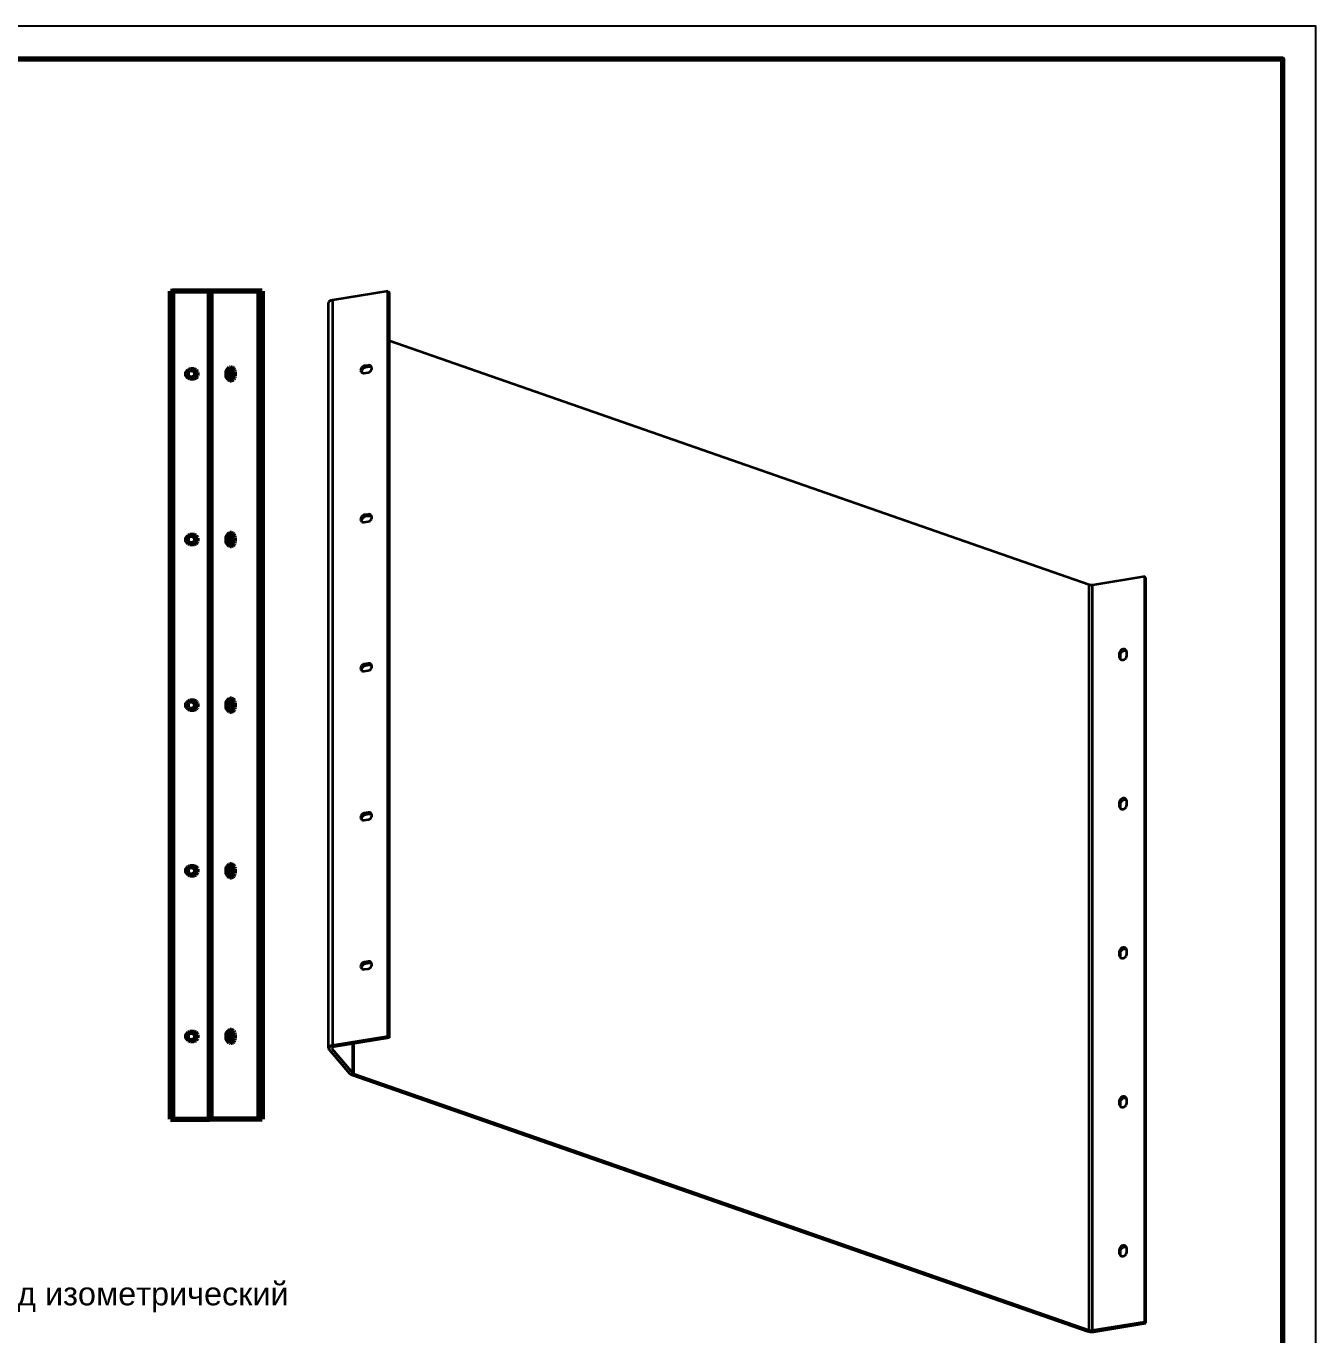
# Model space of a CAD drawing. Header units: millimetres. Extents: x 0 to 420, y 0 to 297.
# Drawn here: x 225.3 to 420, y 99.4 to 297 of the extents above; entities that cross this region are included whole.
import ezdxf
from ezdxf.enums import TextEntityAlignment as Align

# ---------------------------------------------------------------- set-up
doc = ezdxf.new("R2010")
doc.units = ezdxf.units.MM
doc.linetypes.add('DASHED', pattern=[1.524, 1.27, -0.254])
doc.styles.add('GOST', font='Arial')

msp = doc.modelspace()

# ---------------------------------------------------------------- linework, layer by layer
at = {"color": 1, "lineweight": 70}
for p, q in [((247.14, 257), (247.4, 257)), ((247.14, 132), (247.14, 257)), ((247.4, 257), (247.4, 132)), ((252.99, 257), (247.4, 257)), ((252.99, 132), (252.99, 257)), ((253.25, 257), (252.99, 257)), ((260.46, 257), (253.25, 257)), ((253.25, 132), (253.25, 257)), ((260.53, 257), (260.46, 257)), ((260.46, 257), (260.46, 132)), ((260.58, 257), (260.53, 257)), ((260.64, 257), (260.58, 257)), ((260.69, 257), (260.64, 257)), ((260.74, 257), (260.69, 257)), ((260.78, 257), (260.74, 257)), ((260.82, 257), (260.78, 257)), ((260.85, 257), (260.82, 257)), ((260.88, 257), (260.85, 257)), ((260.91, 257), (260.88, 257)), ((260.92, 257), (260.91, 257)), ((260.94, 257), (260.92, 257)), ((260.95, 257), (260.94, 257)), ((260.95, 257), (260.95, 257)), ((260.95, 257), (260.95, 132)), ((249.85, 245), (249.77, 244.92)), ((249.94, 245.05), (249.85, 245)), ((250.04, 245.09), (249.94, 245.05)), ((250.14, 245.1), (250.04, 245.09)), ((250.65, 245.1), (250.14, 245.1)), ((250.4, 245.1), (250.5, 245.09)), ((250.5, 245.09), (250.59, 245.05)), ((250.59, 245.05), (250.68, 245)), ((250.75, 245.09), (250.65, 245.1)), ((250.68, 245), (250.76, 244.92)), ((250.85, 245.05), (250.75, 245.09)), ((250.94, 245), (250.85, 245.05)), ((251.02, 244.92), (250.94, 245)), ((255.77, 245.03), (255.74, 244.92)), ((255.82, 245.13), (255.77, 245.03)), ((255.89, 245.22), (255.82, 245.13)), ((255.96, 245.3), (255.89, 245.22)), ((256.05, 245.35), (255.96, 245.3)), ((256.15, 245.39), (256.05, 245.35)), ((256.12, 245.38), (256.27, 245.3)), ((256.25, 245.4), (256.15, 245.39)), ((256.35, 245.39), (256.25, 245.4)), ((256.27, 245.3), (256.4, 245.17)), ((256.45, 245.35), (256.35, 245.39)), ((256.4, 245.17), (256.48, 244.99)), ((256.53, 245.3), (256.45, 245.35)), ((256.48, 244.99), (256.51, 244.8)), ((256.61, 245.22), (256.53, 245.3)), ((256.68, 245.13), (256.61, 245.22)), ((256.72, 245.03), (256.68, 245.13)), ((256.75, 244.92), (256.72, 245.03)), ((249.63, 244.62), (249.62, 244.5)), ((249.62, 244.5), (249.63, 244.38)), ((249.66, 244.73), (249.63, 244.62)), ((249.63, 244.38), (249.66, 244.27)), ((249.71, 244.83), (249.66, 244.73)), ((249.66, 244.27), (249.71, 244.17)), ((249.77, 244.92), (249.71, 244.83)), ((249.71, 244.17), (249.77, 244.08)), ((249.77, 244.08), (249.85, 244)), ((249.85, 244), (249.94, 243.95)), ((249.94, 243.95), (250.04, 243.91)), ((250.04, 243.91), (250.14, 243.9)), ((250.14, 243.9), (250.65, 243.9)), ((250.5, 243.91), (250.4, 243.9)), ((250.59, 243.95), (250.5, 243.91)), ((250.68, 244), (250.59, 243.95)), ((250.65, 243.9), (250.75, 243.91)), ((250.76, 244.08), (250.68, 244)), ((250.75, 243.91), (250.85, 243.95)), ((250.76, 244.92), (250.82, 244.83)), ((250.82, 244.17), (250.76, 244.08)), ((250.82, 244.83), (250.87, 244.73)), ((250.87, 244.27), (250.82, 244.17)), ((250.85, 243.95), (250.94, 244)), ((250.87, 244.73), (250.9, 244.62)), ((250.9, 244.38), (250.87, 244.27)), ((250.9, 244.62), (250.91, 244.5)), ((250.91, 244.5), (250.9, 244.38)), ((250.94, 244), (251.02, 244.08)), ((251.08, 244.83), (251.02, 244.92)), ((251.02, 244.08), (251.08, 244.17)), ((251.13, 244.73), (251.08, 244.83)), ((251.08, 244.17), (251.13, 244.27)), ((251.16, 244.62), (251.13, 244.73)), ((251.13, 244.27), (251.16, 244.38)), ((251.17, 244.5), (251.16, 244.62)), ((251.16, 244.38), (251.17, 244.5)), ((255.74, 244.92), (255.73, 244.8)), ((255.73, 244.8), (255.73, 244.2)), ((255.73, 244.2), (255.74, 244.08)), ((255.74, 244.08), (255.77, 243.97)), ((255.77, 243.97), (255.82, 243.87)), ((255.82, 243.87), (255.89, 243.78)), ((255.89, 243.78), (255.96, 243.7)), ((255.96, 243.7), (256.05, 243.65)), ((256.05, 243.65), (256.15, 243.61)), ((256.27, 243.7), (256.12, 243.62)), ((256.15, 243.61), (256.25, 243.6)), ((256.25, 243.6), (256.35, 243.61)), ((256.4, 243.83), (256.27, 243.7)), ((256.35, 243.61), (256.45, 243.65)), ((256.48, 244.01), (256.4, 243.83)), ((256.45, 243.65), (256.53, 243.7)), ((256.51, 244.2), (256.48, 244.01)), ((256.51, 244.8), (256.51, 244.2)), ((256.76, 244.8), (256.51, 244.8)), ((256.76, 244.2), (256.51, 244.2)), ((256.53, 243.7), (256.61, 243.78)), ((256.61, 243.78), (256.68, 243.87)), ((256.68, 243.87), (256.72, 243.97)), ((256.72, 243.97), (256.75, 244.08)), ((256.76, 244.8), (256.75, 244.92)), ((256.75, 244.08), (256.76, 244.2)), ((256.76, 244.2), (256.76, 244.8)), ((249.63, 219.62), (249.62, 219.5)), ((249.62, 219.5), (249.63, 219.38)), ((249.66, 219.73), (249.63, 219.62)), ((249.63, 219.38), (249.66, 219.27)), ((249.71, 219.83), (249.66, 219.73)), ((249.77, 219.92), (249.71, 219.83)), ((249.85, 220), (249.77, 219.92)), ((249.94, 220.05), (249.85, 220)), ((250.04, 220.09), (249.94, 220.05)), ((250.14, 220.1), (250.04, 220.09)), ((250.65, 220.1), (250.14, 220.1)), ((250.4, 220.1), (250.5, 220.09)), ((250.5, 220.09), (250.59, 220.05)), ((250.59, 220.05), (250.68, 220)), ((250.75, 220.09), (250.65, 220.1)), ((250.68, 220), (250.76, 219.92)), ((250.85, 220.05), (250.75, 220.09)), ((250.76, 219.92), (250.82, 219.83)), ((250.82, 219.83), (250.87, 219.73)), ((250.94, 220), (250.85, 220.05)), ((250.87, 219.73), (250.9, 219.62)), ((250.9, 219.38), (250.87, 219.27)), ((250.9, 219.62), (250.91, 219.5)), ((250.91, 219.5), (250.9, 219.38)), ((251.02, 219.92), (250.94, 220)), ((251.08, 219.83), (251.02, 219.92)), ((251.13, 219.73), (251.08, 219.83)), ((251.16, 219.62), (251.13, 219.73)), ((251.13, 219.27), (251.16, 219.38)), ((251.17, 219.5), (251.16, 219.62)), ((251.16, 219.38), (251.17, 219.5)), ((255.74, 219.92), (255.73, 219.8)), ((255.73, 219.8), (255.73, 219.2)), ((255.77, 220.03), (255.74, 219.92)), ((255.82, 220.13), (255.77, 220.03)), ((255.89, 220.22), (255.82, 220.13)), ((255.96, 220.3), (255.89, 220.22)), ((256.05, 220.35), (255.96, 220.3)), ((256.15, 220.39), (256.05, 220.35)), ((256.12, 220.38), (256.27, 220.3)), ((256.25, 220.4), (256.15, 220.39)), ((256.35, 220.39), (256.25, 220.4)), ((256.27, 220.3), (256.4, 220.17)), ((256.45, 220.35), (256.35, 220.39)), ((256.4, 220.17), (256.48, 219.99)), ((256.53, 220.3), (256.45, 220.35)), ((256.48, 219.99), (256.51, 219.8)), ((256.51, 219.8), (256.51, 219.2)), ((256.76, 219.8), (256.51, 219.8)), ((256.61, 220.22), (256.53, 220.3)), ((256.68, 220.13), (256.61, 220.22)), ((256.72, 220.03), (256.68, 220.13)), ((256.75, 219.92), (256.72, 220.03)), ((256.76, 219.8), (256.75, 219.92)), ((256.76, 219.2), (256.76, 219.8)), ((249.66, 219.27), (249.71, 219.17)), ((249.71, 219.17), (249.77, 219.08)), ((249.77, 219.08), (249.85, 219)), ((249.85, 219), (249.94, 218.95)), ((249.94, 218.95), (250.04, 218.91)), ((250.04, 218.91), (250.14, 218.9)), ((250.14, 218.9), (250.65, 218.9)), ((250.5, 218.91), (250.4, 218.9)), ((250.59, 218.95), (250.5, 218.91)), ((250.68, 219), (250.59, 218.95)), ((250.65, 218.9), (250.75, 218.91)), ((250.76, 219.08), (250.68, 219)), ((250.75, 218.91), (250.85, 218.95)), ((250.82, 219.17), (250.76, 219.08)), ((250.87, 219.27), (250.82, 219.17)), ((250.85, 218.95), (250.94, 219)), ((250.94, 219), (251.02, 219.08)), ((251.02, 219.08), (251.08, 219.17)), ((251.08, 219.17), (251.13, 219.27)), ((255.73, 219.2), (255.74, 219.08)), ((255.74, 219.08), (255.77, 218.97)), ((255.77, 218.97), (255.82, 218.87)), ((255.82, 218.87), (255.89, 218.78)), ((255.89, 218.78), (255.96, 218.7)), ((255.96, 218.7), (256.05, 218.65)), ((256.05, 218.65), (256.15, 218.61)), ((256.27, 218.7), (256.12, 218.62)), ((256.15, 218.61), (256.25, 218.6)), ((256.25, 218.6), (256.35, 218.61)), ((256.4, 218.83), (256.27, 218.7)), ((256.35, 218.61), (256.45, 218.65)), ((256.48, 219.01), (256.4, 218.83)), ((256.45, 218.65), (256.53, 218.7)), ((256.51, 219.2), (256.48, 219.01)), ((256.76, 219.2), (256.51, 219.2)), ((256.53, 218.7), (256.61, 218.78)), ((256.61, 218.78), (256.68, 218.87)), ((256.68, 218.87), (256.72, 218.97)), ((256.72, 218.97), (256.75, 219.08)), ((256.75, 219.08), (256.76, 219.2)), ((249.63, 194.62), (249.62, 194.5)), ((249.62, 194.5), (249.63, 194.38)), ((249.66, 194.73), (249.63, 194.62)), ((249.63, 194.38), (249.66, 194.27)), ((249.71, 194.83), (249.66, 194.73)), ((249.66, 194.27), (249.71, 194.17)), ((249.77, 194.92), (249.71, 194.83)), ((249.71, 194.17), (249.77, 194.08)), ((249.85, 195), (249.77, 194.92)), ((249.77, 194.08), (249.85, 194)), ((249.94, 195.05), (249.85, 195)), ((249.85, 194), (249.94, 193.95)), ((250.04, 195.09), (249.94, 195.05)), ((249.94, 193.95), (250.04, 193.91)), ((250.14, 195.1), (250.04, 195.09)), ((250.04, 193.91), (250.14, 193.9)), ((250.65, 195.1), (250.14, 195.1)), ((250.14, 193.9), (250.65, 193.9)), ((250.4, 195.1), (250.5, 195.09)), ((250.5, 193.91), (250.4, 193.9)), ((250.5, 195.09), (250.59, 195.05)), ((250.59, 193.95), (250.5, 193.91)), ((250.59, 195.05), (250.68, 195)), ((250.68, 194), (250.59, 193.95)), ((250.75, 195.09), (250.65, 195.1)), ((250.65, 193.9), (250.75, 193.91)), ((250.68, 195), (250.76, 194.92)), ((250.76, 194.08), (250.68, 194)), ((250.85, 195.05), (250.75, 195.09)), ((250.75, 193.91), (250.85, 193.95)), ((250.76, 194.92), (250.82, 194.83)), ((250.82, 194.17), (250.76, 194.08)), ((250.82, 194.83), (250.87, 194.73)), ((250.87, 194.27), (250.82, 194.17)), ((250.94, 195), (250.85, 195.05)), ((250.85, 193.95), (250.94, 194)), ((250.87, 194.73), (250.9, 194.62)), ((250.9, 194.38), (250.87, 194.27)), ((250.9, 194.62), (250.91, 194.5)), ((250.91, 194.5), (250.9, 194.38)), ((251.02, 194.92), (250.94, 195)), ((250.94, 194), (251.02, 194.08)), ((251.08, 194.83), (251.02, 194.92)), ((251.02, 194.08), (251.08, 194.17)), ((251.13, 194.73), (251.08, 194.83)), ((251.08, 194.17), (251.13, 194.27)), ((251.16, 194.62), (251.13, 194.73)), ((251.13, 194.27), (251.16, 194.38)), ((251.17, 194.5), (251.16, 194.62)), ((251.16, 194.38), (251.17, 194.5)), ((255.74, 194.92), (255.73, 194.8)), ((255.73, 194.8), (255.73, 194.2)), ((255.73, 194.2), (255.74, 194.08)), ((255.77, 195.03), (255.74, 194.92)), ((255.74, 194.08), (255.77, 193.97)), ((255.82, 195.13), (255.77, 195.03)), ((255.77, 193.97), (255.82, 193.87)), ((255.89, 195.22), (255.82, 195.13)), ((255.82, 193.87), (255.89, 193.78)), ((255.96, 195.3), (255.89, 195.22)), ((255.89, 193.78), (255.96, 193.7)), ((256.05, 195.35), (255.96, 195.3)), ((255.96, 193.7), (256.05, 193.65)), ((256.15, 195.39), (256.05, 195.35)), ((256.05, 193.65), (256.15, 193.61)), ((256.12, 195.38), (256.27, 195.3)), ((256.27, 193.7), (256.12, 193.62)), ((256.25, 195.4), (256.15, 195.39)), ((256.15, 193.61), (256.25, 193.6)), ((256.35, 195.39), (256.25, 195.4)), ((256.25, 193.6), (256.35, 193.61)), ((256.27, 195.3), (256.4, 195.17)), ((256.4, 193.83), (256.27, 193.7)), ((256.45, 195.35), (256.35, 195.39)), ((256.35, 193.61), (256.45, 193.65)), ((256.4, 195.17), (256.48, 194.99)), ((256.48, 194.01), (256.4, 193.83)), ((256.53, 195.3), (256.45, 195.35)), ((256.45, 193.65), (256.53, 193.7)), ((256.48, 194.99), (256.51, 194.8)), ((256.51, 194.2), (256.48, 194.01)), ((256.51, 194.8), (256.51, 194.2)), ((256.76, 194.8), (256.51, 194.8)), ((256.76, 194.2), (256.51, 194.2)), ((256.61, 195.22), (256.53, 195.3)), ((256.53, 193.7), (256.61, 193.78)), ((256.68, 195.13), (256.61, 195.22)), ((256.61, 193.78), (256.68, 193.87)), ((256.72, 195.03), (256.68, 195.13)), ((256.68, 193.87), (256.72, 193.97)), ((256.75, 194.92), (256.72, 195.03)), ((256.72, 193.97), (256.75, 194.08)), ((256.76, 194.8), (256.75, 194.92)), ((256.75, 194.08), (256.76, 194.2)), ((256.76, 194.2), (256.76, 194.8)), ((249.77, 169.92), (249.71, 169.83)), ((249.85, 170), (249.77, 169.92)), ((249.94, 170.05), (249.85, 170)), ((250.04, 170.09), (249.94, 170.05)), ((250.14, 170.1), (250.04, 170.09)), ((250.65, 170.1), (250.14, 170.1)), ((250.4, 170.1), (250.5, 170.09)), ((250.5, 170.09), (250.59, 170.05)), ((250.59, 170.05), (250.68, 170)), ((250.75, 170.09), (250.65, 170.1)), ((250.68, 170), (250.76, 169.92)), ((250.85, 170.05), (250.75, 170.09)), ((250.76, 169.92), (250.82, 169.83)), ((250.94, 170), (250.85, 170.05)), ((251.02, 169.92), (250.94, 170)), ((251.08, 169.83), (251.02, 169.92)), ((255.74, 169.92), (255.73, 169.8)), ((255.77, 170.03), (255.74, 169.92)), ((255.82, 170.13), (255.77, 170.03)), ((255.89, 170.22), (255.82, 170.13)), ((255.96, 170.3), (255.89, 170.22)), ((256.05, 170.35), (255.96, 170.3)), ((256.15, 170.39), (256.05, 170.35)), ((256.12, 170.38), (256.27, 170.3)), ((256.25, 170.4), (256.15, 170.39)), ((256.35, 170.39), (256.25, 170.4)), ((256.27, 170.3), (256.4, 170.17)), ((256.45, 170.35), (256.35, 170.39)), ((256.4, 170.17), (256.48, 169.99)), ((256.53, 170.3), (256.45, 170.35)), ((256.48, 169.99), (256.51, 169.8)), ((256.61, 170.22), (256.53, 170.3)), ((256.68, 170.13), (256.61, 170.22)), ((256.72, 170.03), (256.68, 170.13)), ((256.75, 169.92), (256.72, 170.03)), ((256.76, 169.8), (256.75, 169.92)), ((249.63, 169.62), (249.62, 169.5)), ((249.62, 169.5), (249.63, 169.38)), ((249.66, 169.73), (249.63, 169.62)), ((249.63, 169.38), (249.66, 169.27)), ((249.71, 169.83), (249.66, 169.73)), ((249.66, 169.27), (249.71, 169.17)), ((249.71, 169.17), (249.77, 169.08)), ((249.77, 169.08), (249.85, 169)), ((249.85, 169), (249.94, 168.95)), ((249.94, 168.95), (250.04, 168.91)), ((250.04, 168.91), (250.14, 168.9)), ((250.14, 168.9), (250.65, 168.9)), ((250.5, 168.91), (250.4, 168.9)), ((250.59, 168.95), (250.5, 168.91)), ((250.68, 169), (250.59, 168.95)), ((250.65, 168.9), (250.75, 168.91)), ((250.76, 169.08), (250.68, 169)), ((250.75, 168.91), (250.85, 168.95)), ((250.82, 169.17), (250.76, 169.08)), ((250.82, 169.83), (250.87, 169.73)), ((250.87, 169.27), (250.82, 169.17)), ((250.85, 168.95), (250.94, 169)), ((250.87, 169.73), (250.9, 169.62)), ((250.9, 169.38), (250.87, 169.27)), ((250.9, 169.62), (250.91, 169.5)), ((250.91, 169.5), (250.9, 169.38)), ((250.94, 169), (251.02, 169.08)), ((251.02, 169.08), (251.08, 169.17)), ((251.13, 169.73), (251.08, 169.83)), ((251.08, 169.17), (251.13, 169.27)), ((251.16, 169.62), (251.13, 169.73)), ((251.13, 169.27), (251.16, 169.38)), ((251.17, 169.5), (251.16, 169.62)), ((251.16, 169.38), (251.17, 169.5)), ((255.73, 169.8), (255.73, 169.2)), ((255.73, 169.2), (255.74, 169.08)), ((255.74, 169.08), (255.77, 168.97)), ((255.77, 168.97), (255.82, 168.87)), ((255.82, 168.87), (255.89, 168.78)), ((255.89, 168.78), (255.96, 168.7)), ((255.96, 168.7), (256.05, 168.65)), ((256.05, 168.65), (256.15, 168.61)), ((256.27, 168.7), (256.12, 168.62)), ((256.15, 168.61), (256.25, 168.6)), ((256.25, 168.6), (256.35, 168.61)), ((256.4, 168.83), (256.27, 168.7)), ((256.35, 168.61), (256.45, 168.65)), ((256.48, 169.01), (256.4, 168.83)), ((256.45, 168.65), (256.53, 168.7)), ((256.51, 169.2), (256.48, 169.01)), ((256.51, 169.8), (256.51, 169.2)), ((256.76, 169.8), (256.51, 169.8)), ((256.76, 169.2), (256.51, 169.2)), ((256.53, 168.7), (256.61, 168.78)), ((256.61, 168.78), (256.68, 168.87)), ((256.68, 168.87), (256.72, 168.97)), ((256.72, 168.97), (256.75, 169.08)), ((256.75, 169.08), (256.76, 169.2)), ((256.76, 169.2), (256.76, 169.8)), ((249.63, 144.62), (249.62, 144.5)), ((249.62, 144.5), (249.63, 144.38)), ((249.66, 144.73), (249.63, 144.62)), ((249.63, 144.38), (249.66, 144.27)), ((249.71, 144.83), (249.66, 144.73)), ((249.66, 144.27), (249.71, 144.17)), ((249.77, 144.92), (249.71, 144.83)), ((249.85, 145), (249.77, 144.92)), ((249.94, 145.05), (249.85, 145)), ((250.04, 145.09), (249.94, 145.05)), ((250.14, 145.1), (250.04, 145.09)), ((250.65, 145.1), (250.14, 145.1)), ((250.4, 145.1), (250.5, 145.09)), ((250.5, 145.09), (250.59, 145.05)), ((250.59, 145.05), (250.68, 145)), ((250.75, 145.09), (250.65, 145.1)), ((250.68, 145), (250.76, 144.92)), ((250.85, 145.05), (250.75, 145.09)), ((250.76, 144.92), (250.82, 144.83)), ((250.82, 144.83), (250.87, 144.73)), ((250.87, 144.27), (250.82, 144.17)), ((250.94, 145), (250.85, 145.05)), ((250.87, 144.73), (250.9, 144.62)), ((250.9, 144.38), (250.87, 144.27)), ((250.9, 144.62), (250.91, 144.5)), ((250.91, 144.5), (250.9, 144.38)), ((251.02, 144.92), (250.94, 145)), ((251.08, 144.83), (251.02, 144.92)), ((251.13, 144.73), (251.08, 144.83)), ((251.08, 144.17), (251.13, 144.27)), ((251.16, 144.62), (251.13, 144.73)), ((251.13, 144.27), (251.16, 144.38)), ((251.17, 144.5), (251.16, 144.62)), ((251.16, 144.38), (251.17, 144.5)), ((255.74, 144.92), (255.73, 144.8)), ((255.73, 144.8), (255.73, 144.2)), ((255.77, 145.03), (255.74, 144.92)), ((255.82, 145.13), (255.77, 145.03)), ((255.89, 145.22), (255.82, 145.13)), ((255.96, 145.3), (255.89, 145.22)), ((256.05, 145.35), (255.96, 145.3)), ((256.15, 145.39), (256.05, 145.35)), ((256.12, 145.38), (256.27, 145.3)), ((256.25, 145.4), (256.15, 145.39)), ((256.35, 145.39), (256.25, 145.4)), ((256.27, 145.3), (256.4, 145.17)), ((256.45, 145.35), (256.35, 145.39)), ((256.4, 145.17), (256.48, 144.99)), ((256.53, 145.3), (256.45, 145.35)), ((256.48, 144.99), (256.51, 144.8)), ((256.51, 144.8), (256.51, 144.2)), ((256.76, 144.8), (256.51, 144.8)), ((256.61, 145.22), (256.53, 145.3)), ((256.68, 145.13), (256.61, 145.22)), ((256.72, 145.03), (256.68, 145.13)), ((256.75, 144.92), (256.72, 145.03)), ((256.76, 144.8), (256.75, 144.92)), ((256.76, 144.2), (256.76, 144.8)), ((249.71, 144.17), (249.77, 144.08)), ((249.77, 144.08), (249.85, 144)), ((249.85, 144), (249.94, 143.95)), ((249.94, 143.95), (250.04, 143.91)), ((250.04, 143.91), (250.14, 143.9)), ((250.14, 143.9), (250.65, 143.9)), ((250.5, 143.91), (250.4, 143.9)), ((250.59, 143.95), (250.5, 143.91)), ((250.68, 144), (250.59, 143.95)), ((250.65, 143.9), (250.75, 143.91)), ((250.76, 144.08), (250.68, 144)), ((250.75, 143.91), (250.85, 143.95)), ((250.82, 144.17), (250.76, 144.08)), ((250.85, 143.95), (250.94, 144)), ((250.94, 144), (251.02, 144.08)), ((251.02, 144.08), (251.08, 144.17)), ((255.73, 144.2), (255.74, 144.08)), ((255.74, 144.08), (255.77, 143.97)), ((255.77, 143.97), (255.82, 143.87)), ((255.82, 143.87), (255.89, 143.78)), ((255.89, 143.78), (255.96, 143.7)), ((255.96, 143.7), (256.05, 143.65)), ((256.05, 143.65), (256.15, 143.61)), ((256.27, 143.7), (256.12, 143.62)), ((256.15, 143.61), (256.25, 143.6)), ((256.25, 143.6), (256.35, 143.61)), ((256.4, 143.83), (256.27, 143.7)), ((256.35, 143.61), (256.45, 143.65)), ((256.48, 144.01), (256.4, 143.83)), ((256.45, 143.65), (256.53, 143.7)), ((256.51, 144.2), (256.48, 144.01)), ((256.76, 144.2), (256.51, 144.2)), ((256.53, 143.7), (256.61, 143.78)), ((256.61, 143.78), (256.68, 143.87)), ((256.68, 143.87), (256.72, 143.97)), ((256.72, 143.97), (256.75, 144.08)), ((256.75, 144.08), (256.76, 144.2)), ((247.14, 132), (247.4, 132)), ((247.4, 132), (252.99, 132)), ((253.25, 132), (252.99, 132)), ((260.46, 132), (253.25, 132)), ((260.53, 132), (260.46, 132)), ((260.58, 132), (260.53, 132)), ((260.64, 132), (260.58, 132)), ((260.69, 132), (260.64, 132)), ((260.74, 132), (260.69, 132)), ((260.78, 132), (260.74, 132)), ((260.82, 132), (260.78, 132)), ((260.85, 132), (260.82, 132)), ((260.88, 132), (260.85, 132)), ((260.91, 132), (260.88, 132)), ((260.92, 132), (260.91, 132)), ((260.94, 132), (260.92, 132)), ((260.95, 132), (260.94, 132)), ((260.95, 132), (260.95, 132))]:
    msp.add_line(p, q, dxfattribs=at)
at = {"color": 5, "linetype": 'DASHED', "lineweight": 35}
for p, q in [((247.14, 257), (254.77, 257)), ((252.99, 257), (260.21, 257)), ((255.02, 257), (252.99, 257)), ((254.77, 257), (254.87, 257)), ((255.02, 257), (254.77, 257)), ((254.87, 257), (254.97, 257)), ((254.97, 257), (255.08, 257)), ((255.07, 257), (255.02, 257)), ((255.13, 257), (255.07, 257)), ((255.08, 257), (255.19, 257)), ((255.18, 257), (255.13, 257)), ((255.24, 257), (255.18, 257)), ((255.19, 257), (255.3, 257)), ((255.29, 257), (255.24, 257)), ((255.35, 257), (255.29, 257)), ((255.3, 257), (255.41, 257)), ((255.4, 257), (255.35, 257)), ((255.46, 257), (255.4, 257)), ((255.41, 257), (255.52, 257)), ((255.51, 257), (255.46, 257)), ((255.56, 257), (255.51, 257)), ((255.52, 257), (255.63, 257)), ((255.6, 257), (255.56, 257)), ((255.64, 257), (255.6, 257)), ((255.63, 257), (255.73, 257)), ((255.68, 257), (255.64, 257)), ((255.71, 257), (255.68, 257)), ((260.38, 257), (255.71, 257)), ((255.71, 257), (256.14, 257)), ((255.73, 257), (255.83, 257)), ((255.83, 257), (255.92, 257)), ((255.92, 257), (256, 257)), ((256, 257), (256.08, 257)), ((256.08, 257), (256.14, 257)), ((256.14, 257), (260.81, 257)), ((260.21, 257), (260.46, 257)), ((260.21, 257), (260.24, 257)), ((260.24, 257), (260.27, 257)), ((260.27, 257), (260.29, 257)), ((260.29, 257), (260.32, 257)), ((260.32, 257), (260.34, 257)), ((260.34, 257), (260.36, 257)), ((260.36, 257), (260.38, 257)), ((260.38, 257), (260.4, 257)), ((260.39, 257), (260.38, 257)), ((260.38, 257), (260.81, 257)), ((260.4, 257), (260.39, 257)), ((260.4, 257), (260.42, 257)), ((260.41, 257), (260.4, 257)), ((260.4, 257), (260.4, 257)), ((260.42, 257), (260.41, 257)), ((260.42, 257), (260.43, 257)), ((260.43, 257), (260.42, 257)), ((260.42, 257), (260.42, 257)), ((260.43, 257), (260.44, 257)), ((260.44, 257), (260.43, 257)), ((260.44, 257), (260.44, 257)), ((260.44, 257), (260.45, 257)), ((260.45, 257), (260.44, 257)), ((260.44, 257), (260.44, 257)), ((260.44, 257), (260.44, 257)), ((260.45, 257), (260.45, 257)), ((260.45, 257), (260.95, 257)), ((260.45, 132), (260.45, 257)), ((260.45, 132), (260.45, 257)), ((260.45, 257), (260.95, 257)), ((260.45, 257), (260.45, 257)), ((260.45, 257), (260.45, 257)), ((260.45, 257), (260.45, 257)), ((260.81, 257), (260.83, 257)), ((260.83, 257), (260.84, 257)), ((260.84, 257), (260.86, 257)), ((260.86, 257), (260.87, 257)), ((260.87, 257), (260.89, 257)), ((260.89, 257), (260.9, 257)), ((260.9, 257), (260.91, 257)), ((260.91, 257), (260.92, 257)), ((260.92, 257), (260.93, 257)), ((260.93, 257), (260.94, 257)), ((260.94, 257), (260.94, 257)), ((260.94, 257), (260.95, 257)), ((260.95, 257), (260.95, 132)), ((260.95, 257), (260.95, 257)), ((260.95, 257), (260.95, 257)), ((249.52, 244.92), (249.6, 245)), ((249.6, 245), (249.68, 245.05)), ((249.68, 245.05), (249.78, 245.09)), ((249.78, 245.09), (249.88, 245.1)), ((249.88, 245.1), (250.14, 245.1)), ((249.88, 245.1), (250.4, 245.1)), ((250.4, 245.1), (250.65, 245.1)), ((255.49, 244.92), (255.52, 245.03)), ((255.52, 245.03), (255.56, 245.13)), ((255.56, 245.13), (255.63, 245.22)), ((255.63, 245.22), (255.71, 245.3)), ((255.71, 245.3), (255.79, 245.35)), ((255.79, 245.35), (255.89, 245.39)), ((255.89, 245.39), (255.99, 245.4)), ((255.99, 245.4), (256.12, 245.38)), ((249.37, 244.5), (249.38, 244.62)), ((249.38, 244.38), (249.37, 244.5)), ((249.38, 244.62), (249.41, 244.73)), ((249.41, 244.27), (249.38, 244.38)), ((249.41, 244.73), (249.45, 244.83)), ((249.45, 244.17), (249.41, 244.27)), ((249.45, 244.83), (249.52, 244.92)), ((249.52, 244.08), (249.45, 244.17)), ((249.6, 244), (249.52, 244.08)), ((249.68, 243.95), (249.6, 244)), ((249.78, 243.91), (249.68, 243.95)), ((249.88, 243.9), (249.78, 243.91)), ((249.88, 243.9), (250.14, 243.9)), ((250.4, 243.9), (249.88, 243.9)), ((250.4, 243.9), (250.65, 243.9)), ((255.48, 244.8), (255.49, 244.92)), ((255.48, 244.2), (255.48, 244.8)), ((255.49, 244.08), (255.48, 244.2)), ((255.52, 243.97), (255.49, 244.08)), ((255.56, 243.87), (255.52, 243.97)), ((255.63, 243.78), (255.56, 243.87)), ((255.71, 243.7), (255.63, 243.78)), ((255.79, 243.65), (255.71, 243.7)), ((255.89, 243.61), (255.79, 243.65)), ((255.99, 243.6), (255.89, 243.61)), ((256.12, 243.62), (255.99, 243.6)), ((249.37, 219.5), (249.38, 219.62)), ((249.38, 219.38), (249.37, 219.5)), ((249.38, 219.62), (249.41, 219.73)), ((249.41, 219.27), (249.38, 219.38)), ((249.41, 219.73), (249.45, 219.83)), ((249.45, 219.83), (249.52, 219.92)), ((249.52, 219.92), (249.6, 220)), ((249.6, 220), (249.68, 220.05)), ((249.68, 220.05), (249.78, 220.09)), ((249.78, 220.09), (249.88, 220.1)), ((249.88, 220.1), (250.14, 220.1)), ((249.88, 220.1), (250.4, 220.1)), ((250.4, 220.1), (250.65, 220.1)), ((255.48, 219.8), (255.49, 219.92)), ((255.48, 219.2), (255.48, 219.8)), ((255.49, 219.92), (255.52, 220.03)), ((255.52, 220.03), (255.56, 220.13)), ((255.56, 220.13), (255.63, 220.22)), ((255.63, 220.22), (255.71, 220.3)), ((255.71, 220.3), (255.79, 220.35)), ((255.79, 220.35), (255.89, 220.39)), ((255.89, 220.39), (255.99, 220.4)), ((255.99, 220.4), (256.12, 220.38)), ((249.45, 219.17), (249.41, 219.27)), ((249.52, 219.08), (249.45, 219.17)), ((249.6, 219), (249.52, 219.08)), ((249.68, 218.95), (249.6, 219)), ((249.78, 218.91), (249.68, 218.95)), ((249.88, 218.9), (249.78, 218.91)), ((249.88, 218.9), (250.14, 218.9)), ((250.4, 218.9), (249.88, 218.9)), ((250.4, 218.9), (250.65, 218.9)), ((255.49, 219.08), (255.48, 219.2)), ((255.52, 218.97), (255.49, 219.08)), ((255.56, 218.87), (255.52, 218.97)), ((255.63, 218.78), (255.56, 218.87)), ((255.71, 218.7), (255.63, 218.78)), ((255.79, 218.65), (255.71, 218.7)), ((255.89, 218.61), (255.79, 218.65)), ((255.99, 218.6), (255.89, 218.61)), ((256.12, 218.62), (255.99, 218.6)), ((249.37, 194.5), (249.38, 194.62)), ((249.38, 194.38), (249.37, 194.5)), ((249.38, 194.62), (249.41, 194.73)), ((249.41, 194.27), (249.38, 194.38)), ((249.41, 194.73), (249.45, 194.83)), ((249.45, 194.17), (249.41, 194.27)), ((249.45, 194.83), (249.52, 194.92)), ((249.52, 194.08), (249.45, 194.17)), ((249.52, 194.92), (249.6, 195)), ((249.6, 194), (249.52, 194.08)), ((249.6, 195), (249.68, 195.05)), ((249.68, 193.95), (249.6, 194)), ((249.68, 195.05), (249.78, 195.09)), ((249.78, 193.91), (249.68, 193.95)), ((249.78, 195.09), (249.88, 195.1)), ((249.88, 193.9), (249.78, 193.91)), ((249.88, 195.1), (250.14, 195.1)), ((249.88, 195.1), (250.4, 195.1)), ((249.88, 193.9), (250.14, 193.9)), ((250.4, 193.9), (249.88, 193.9)), ((250.4, 195.1), (250.65, 195.1)), ((250.4, 193.9), (250.65, 193.9)), ((255.48, 194.8), (255.49, 194.92)), ((255.48, 194.2), (255.48, 194.8)), ((255.49, 194.08), (255.48, 194.2)), ((255.49, 194.92), (255.52, 195.03)), ((255.52, 193.97), (255.49, 194.08)), ((255.52, 195.03), (255.56, 195.13)), ((255.56, 193.87), (255.52, 193.97)), ((255.56, 195.13), (255.63, 195.22)), ((255.63, 193.78), (255.56, 193.87)), ((255.63, 195.22), (255.71, 195.3)), ((255.71, 193.7), (255.63, 193.78)), ((255.71, 195.3), (255.79, 195.35)), ((255.79, 193.65), (255.71, 193.7)), ((255.79, 195.35), (255.89, 195.39)), ((255.89, 193.61), (255.79, 193.65)), ((255.89, 195.39), (255.99, 195.4)), ((255.99, 193.6), (255.89, 193.61)), ((255.99, 195.4), (256.12, 195.38)), ((256.12, 193.62), (255.99, 193.6)), ((249.45, 169.83), (249.52, 169.92)), ((249.52, 169.92), (249.6, 170)), ((249.6, 170), (249.68, 170.05)), ((249.68, 170.05), (249.78, 170.09)), ((249.78, 170.09), (249.88, 170.1)), ((249.88, 170.1), (250.14, 170.1)), ((249.88, 170.1), (250.4, 170.1)), ((250.4, 170.1), (250.65, 170.1)), ((255.48, 169.8), (255.49, 169.92)), ((255.49, 169.92), (255.52, 170.03)), ((255.52, 170.03), (255.56, 170.13)), ((255.56, 170.13), (255.63, 170.22)), ((255.63, 170.22), (255.71, 170.3)), ((255.71, 170.3), (255.79, 170.35)), ((255.79, 170.35), (255.89, 170.39)), ((255.89, 170.39), (255.99, 170.4)), ((255.99, 170.4), (256.12, 170.38)), ((249.37, 169.5), (249.38, 169.62)), ((249.38, 169.38), (249.37, 169.5)), ((249.38, 169.62), (249.41, 169.73)), ((249.41, 169.27), (249.38, 169.38)), ((249.41, 169.73), (249.45, 169.83)), ((249.45, 169.17), (249.41, 169.27)), ((249.52, 169.08), (249.45, 169.17)), ((249.6, 169), (249.52, 169.08)), ((249.68, 168.95), (249.6, 169)), ((249.78, 168.91), (249.68, 168.95)), ((249.88, 168.9), (249.78, 168.91)), ((249.88, 168.9), (250.14, 168.9)), ((250.4, 168.9), (249.88, 168.9)), ((250.4, 168.9), (250.65, 168.9)), ((255.48, 169.2), (255.48, 169.8)), ((255.49, 169.08), (255.48, 169.2)), ((255.52, 168.97), (255.49, 169.08)), ((255.56, 168.87), (255.52, 168.97)), ((255.63, 168.78), (255.56, 168.87)), ((255.71, 168.7), (255.63, 168.78)), ((255.79, 168.65), (255.71, 168.7)), ((255.89, 168.61), (255.79, 168.65)), ((255.99, 168.6), (255.89, 168.61)), ((256.12, 168.62), (255.99, 168.6)), ((249.37, 144.5), (249.38, 144.62)), ((249.38, 144.38), (249.37, 144.5)), ((249.38, 144.62), (249.41, 144.73)), ((249.41, 144.27), (249.38, 144.38)), ((249.41, 144.73), (249.45, 144.83)), ((249.45, 144.17), (249.41, 144.27)), ((249.45, 144.83), (249.52, 144.92)), ((249.52, 144.92), (249.6, 145)), ((249.6, 145), (249.68, 145.05)), ((249.68, 145.05), (249.78, 145.09)), ((249.78, 145.09), (249.88, 145.1)), ((249.88, 145.1), (250.14, 145.1)), ((249.88, 145.1), (250.4, 145.1)), ((250.4, 145.1), (250.65, 145.1)), ((255.48, 144.8), (255.49, 144.92)), ((255.48, 144.2), (255.48, 144.8)), ((255.49, 144.92), (255.52, 145.03)), ((255.52, 145.03), (255.56, 145.13)), ((255.56, 145.13), (255.63, 145.22)), ((255.63, 145.22), (255.71, 145.3)), ((255.71, 145.3), (255.79, 145.35)), ((255.79, 145.35), (255.89, 145.39)), ((255.89, 145.39), (255.99, 145.4)), ((255.99, 145.4), (256.12, 145.38)), ((249.52, 144.08), (249.45, 144.17)), ((249.6, 144), (249.52, 144.08)), ((249.68, 143.95), (249.6, 144)), ((249.78, 143.91), (249.68, 143.95)), ((249.88, 143.9), (249.78, 143.91)), ((249.88, 143.9), (250.14, 143.9)), ((250.4, 143.9), (249.88, 143.9)), ((250.4, 143.9), (250.65, 143.9)), ((255.49, 144.08), (255.48, 144.2)), ((255.52, 143.97), (255.49, 144.08)), ((255.56, 143.87), (255.52, 143.97)), ((255.63, 143.78), (255.56, 143.87)), ((255.71, 143.7), (255.63, 143.78)), ((255.79, 143.65), (255.71, 143.7)), ((255.89, 143.61), (255.79, 143.65)), ((255.99, 143.6), (255.89, 143.61)), ((256.12, 143.62), (255.99, 143.6)), ((247.14, 132), (254.77, 132)), ((260.21, 132), (252.99, 132)), ((252.99, 132), (255.02, 132)), ((254.77, 132), (254.87, 132)), ((254.77, 132), (255.02, 132)), ((254.87, 132), (254.97, 132)), ((254.97, 132), (255.08, 132)), ((255.02, 132), (255.07, 132)), ((255.07, 132), (255.13, 132)), ((255.08, 132), (255.19, 132)), ((255.13, 132), (255.18, 132)), ((255.18, 132), (255.24, 132)), ((255.19, 132), (255.3, 132)), ((255.24, 132), (255.29, 132)), ((255.29, 132), (255.35, 132)), ((255.3, 132), (255.41, 132)), ((255.35, 132), (255.4, 132)), ((255.4, 132), (255.46, 132)), ((255.41, 132), (255.52, 132)), ((255.46, 132), (255.51, 132)), ((255.51, 132), (255.56, 132)), ((255.52, 132), (255.63, 132)), ((255.56, 132), (255.6, 132)), ((255.6, 132), (255.64, 132)), ((255.63, 132), (255.73, 132)), ((255.64, 132), (255.68, 132)), ((255.68, 132), (255.71, 132)), ((255.71, 132), (260.38, 132)), ((256.14, 132), (255.71, 132)), ((255.73, 132), (255.83, 132)), ((255.83, 132), (255.92, 132)), ((255.92, 132), (256, 132)), ((256, 132), (256.08, 132)), ((256.08, 132), (256.14, 132)), ((256.14, 132), (260.81, 132)), ((260.46, 132), (260.21, 132)), ((260.24, 132), (260.21, 132)), ((260.27, 132), (260.24, 132)), ((260.29, 132), (260.27, 132)), ((260.32, 132), (260.29, 132)), ((260.34, 132), (260.32, 132)), ((260.36, 132), (260.34, 132)), ((260.38, 132), (260.36, 132)), ((260.4, 132), (260.38, 132)), ((260.81, 132), (260.38, 132)), ((260.38, 132), (260.39, 132)), ((260.39, 132), (260.4, 132)), ((260.42, 132), (260.4, 132)), ((260.4, 132), (260.4, 132)), ((260.4, 132), (260.41, 132)), ((260.41, 132), (260.42, 132)), ((260.43, 132), (260.42, 132)), ((260.42, 132), (260.42, 132)), ((260.42, 132), (260.43, 132)), ((260.44, 132), (260.43, 132)), ((260.43, 132), (260.44, 132)), ((260.45, 132), (260.44, 132)), ((260.44, 132), (260.44, 132)), ((260.44, 132), (260.44, 132)), ((260.44, 132), (260.44, 132)), ((260.44, 132), (260.45, 132)), ((260.95, 132), (260.45, 132)), ((260.95, 132), (260.45, 132)), ((260.45, 132), (260.45, 132)), ((260.45, 132), (260.45, 132)), ((260.45, 132), (260.45, 132)), ((260.45, 132), (260.45, 132)), ((260.81, 132), (260.83, 132)), ((260.83, 132), (260.84, 132)), ((260.84, 132), (260.86, 132)), ((260.86, 132), (260.87, 132)), ((260.87, 132), (260.89, 132)), ((260.89, 132), (260.9, 132)), ((260.9, 132), (260.91, 132)), ((260.91, 132), (260.92, 132)), ((260.92, 132), (260.93, 132)), ((260.93, 132), (260.94, 132)), ((260.94, 132), (260.94, 132)), ((260.94, 132), (260.95, 132)), ((260.95, 132), (260.95, 132)), ((260.95, 132), (260.95, 132))]:
    msp.add_line(p, q, dxfattribs=at)
at = {"color": 1, "lineweight": 35}
for p, q in [((279.95, 257), (271.6, 255.65)), ((279.95, 257), (280.12, 256.8)), ((279.95, 144.49), (279.95, 257)), ((270.96, 255.31), (270.95, 255.24)), ((270.95, 142.74), (270.95, 255.24)), ((270.99, 255.37), (270.96, 255.31)), ((271.05, 255.44), (270.99, 255.37)), ((271.13, 255.49), (271.05, 255.44)), ((271.34, 255.59), (271.13, 255.49)), ((271.6, 255.65), (271.34, 255.59)), ((271.6, 255.65), (271.6, 143.14)), ((280.12, 256.8), (280.12, 144.29)), ((385.81, 212.67), (280.12, 249.51)), ((275.83, 245.19), (275.82, 245.04)), ((275.82, 245.04), (275.85, 244.9)), ((275.88, 245.34), (275.83, 245.19)), ((275.97, 245.47), (275.88, 245.34)), ((276.09, 245.59), (275.97, 245.47)), ((276, 244.95), (276.03, 245.08)), ((276.03, 245.08), (276.1, 245.2)), ((276.23, 245.67), (276.09, 245.59)), ((276.1, 245.2), (276.18, 245.31)), ((276.18, 245.31), (276.3, 245.41)), ((276.38, 245.71), (276.23, 245.67)), ((276.3, 245.41), (276.42, 245.47)), ((276.95, 245.8), (276.38, 245.71)), ((276.38, 245.71), (276.56, 245.51)), ((276.42, 245.47), (276.56, 245.51)), ((276.56, 245.51), (277.12, 245.6)), ((277.08, 245.81), (276.95, 245.8)), ((276.95, 245.8), (277.12, 245.6)), ((277.2, 245.79), (277.08, 245.81)), ((277.12, 245.6), (277.31, 245.6)), ((277.31, 245.73), (277.2, 245.79)), ((277.4, 245.65), (277.31, 245.73)), ((277.31, 245.6), (277.39, 245.58)), ((277.36, 244.96), (277.45, 245.1)), ((277.39, 245.58), (277.47, 245.54)), ((277.47, 245.53), (277.4, 245.65)), ((277.45, 245.1), (277.5, 245.25)), ((277.51, 245.4), (277.47, 245.53)), ((277.5, 245.25), (277.51, 245.4)), ((275.85, 244.9), (275.93, 244.78)), ((275.93, 244.78), (276.02, 244.71)), ((276, 244.82), (276, 244.95)), ((276.03, 244.7), (276, 244.82)), ((276.02, 244.71), (276.13, 244.65)), ((276.13, 244.65), (276.25, 244.63)), ((276.25, 244.63), (276.38, 244.63)), ((276.38, 244.63), (276.95, 244.72)), ((276.95, 244.72), (277.1, 244.77)), ((277.1, 244.77), (277.24, 244.85)), ((277.24, 244.85), (277.36, 244.96)), ((276.95, 223.3), (276.38, 223.21)), ((277.08, 223.31), (276.95, 223.3)), ((276.95, 223.3), (277.12, 223.1)), ((277.2, 223.28), (277.08, 223.31)), ((277.31, 223.23), (277.2, 223.28)), ((275.83, 222.69), (275.82, 222.54)), ((275.82, 222.54), (275.85, 222.4)), ((275.88, 222.84), (275.83, 222.69)), ((275.85, 222.4), (275.93, 222.28)), ((275.97, 222.97), (275.88, 222.84)), ((275.93, 222.28), (276.02, 222.2)), ((276.09, 223.09), (275.97, 222.97)), ((276, 222.45), (276.03, 222.58)), ((276, 222.32), (276, 222.45)), ((276.03, 222.19), (276, 222.32)), ((276.02, 222.2), (276.13, 222.15)), ((276.03, 222.58), (276.1, 222.7)), ((276.23, 223.17), (276.09, 223.09)), ((276.1, 222.7), (276.18, 222.81)), ((276.13, 222.15), (276.25, 222.13)), ((276.18, 222.81), (276.3, 222.9)), ((276.38, 223.21), (276.23, 223.17)), ((276.25, 222.13), (276.38, 222.13)), ((276.3, 222.9), (276.42, 222.97)), ((276.38, 223.21), (276.56, 223.01)), ((276.38, 222.13), (276.95, 222.22)), ((276.42, 222.97), (276.56, 223.01)), ((276.56, 223.01), (277.12, 223.1)), ((276.95, 222.22), (277.1, 222.27)), ((277.1, 222.27), (277.24, 222.35)), ((277.12, 223.1), (277.31, 223.1)), ((277.24, 222.35), (277.36, 222.46)), ((277.4, 223.15), (277.31, 223.23)), ((277.31, 223.1), (277.39, 223.07)), ((277.36, 222.46), (277.45, 222.6)), ((277.39, 223.07), (277.47, 223.04)), ((277.47, 223.03), (277.4, 223.15)), ((277.45, 222.6), (277.5, 222.74)), ((277.51, 222.89), (277.47, 223.03)), ((277.5, 222.74), (277.51, 222.89)), ((394.19, 213.91), (386.29, 212.63)), ((394.19, 101.4), (394.19, 213.91)), ((394.36, 213.7), (394.19, 213.91)), ((394.36, 101.2), (394.36, 213.7)), ((386.04, 212.62), (385.81, 212.67)), ((385.81, 100.16), (385.81, 212.67)), ((386.29, 212.63), (386.04, 212.62)), ((386.29, 100.13), (386.29, 212.63)), ((390.37, 202.48), (390.34, 202.31)), ((390.34, 202.31), (390.34, 201.77)), ((390.52, 202.1), (390.34, 202.31)), ((390.34, 201.77), (390.37, 201.61)), ((390.52, 201.56), (390.34, 201.77)), ((390.45, 202.64), (390.37, 202.48)), ((390.37, 201.61), (390.45, 201.47)), ((390.58, 202.78), (390.45, 202.64)), ((390.52, 202.1), (390.54, 202.26)), ((390.52, 201.56), (390.52, 202.1)), ((390.53, 201.47), (390.52, 201.56)), ((390.54, 202.26), (390.6, 202.4)), ((390.73, 202.88), (390.58, 202.78)), ((390.6, 202.4), (390.71, 202.54)), ((390.71, 202.54), (390.84, 202.64)), ((390.91, 202.94), (390.73, 202.88)), ((390.84, 202.64), (390.99, 202.71)), ((391.08, 202.94), (390.91, 202.94)), ((390.99, 202.71), (391.14, 202.74)), ((391.24, 202.89), (391.08, 202.94)), ((391.14, 202.74), (391.3, 202.73)), ((391.23, 201.47), (391.36, 201.61)), ((391.36, 202.79), (391.24, 202.89)), ((391.3, 202.73), (391.43, 202.67)), ((391.44, 202.65), (391.36, 202.79)), ((391.36, 201.61), (391.44, 201.78)), ((391.47, 202.49), (391.44, 202.65)), ((391.44, 201.78), (391.47, 201.95)), ((391.47, 201.95), (391.47, 202.49)), ((275.83, 200.19), (275.82, 200.04)), ((275.82, 200.04), (275.85, 199.9)), ((275.88, 200.34), (275.83, 200.19)), ((275.85, 199.9), (275.93, 199.78)), ((275.97, 200.47), (275.88, 200.34)), ((275.93, 199.78), (276.02, 199.7)), ((276.09, 200.58), (275.97, 200.47)), ((276, 199.94), (276.03, 200.08)), ((276, 199.81), (276, 199.94)), ((276.03, 199.69), (276, 199.81)), ((276.02, 199.7), (276.13, 199.65)), ((276.03, 200.08), (276.1, 200.2)), ((276.23, 200.67), (276.09, 200.58)), ((276.1, 200.2), (276.18, 200.31)), ((276.13, 199.65), (276.25, 199.62)), ((276.18, 200.31), (276.3, 200.4)), ((276.38, 200.71), (276.23, 200.67)), ((276.25, 199.62), (276.38, 199.63)), ((276.3, 200.4), (276.42, 200.47)), ((276.95, 200.8), (276.38, 200.71)), ((276.38, 200.71), (276.56, 200.51)), ((276.38, 199.63), (276.95, 199.72)), ((276.42, 200.47), (276.56, 200.51)), ((276.56, 200.51), (277.12, 200.6)), ((277.08, 200.81), (276.95, 200.8)), ((276.95, 200.8), (277.12, 200.6)), ((276.95, 199.72), (277.1, 199.77)), ((277.2, 200.78), (277.08, 200.81)), ((277.1, 199.77), (277.24, 199.85)), ((277.12, 200.6), (277.31, 200.6)), ((277.31, 200.73), (277.2, 200.78)), ((277.24, 199.85), (277.36, 199.96)), ((277.4, 200.65), (277.31, 200.73)), ((277.31, 200.6), (277.39, 200.57)), ((277.36, 199.96), (277.45, 200.1)), ((277.39, 200.57), (277.47, 200.53)), ((277.47, 200.53), (277.4, 200.65)), ((277.45, 200.1), (277.5, 200.24)), ((277.51, 200.39), (277.47, 200.53)), ((277.5, 200.24), (277.51, 200.39)), ((390.45, 201.47), (390.57, 201.37)), ((390.55, 201.38), (390.53, 201.47)), ((390.57, 201.37), (390.73, 201.32)), ((390.73, 201.32), (390.9, 201.32)), ((390.9, 201.32), (391.08, 201.37)), ((391.08, 201.37), (391.23, 201.47)), ((390.37, 179.98), (390.34, 179.81)), ((390.34, 179.81), (390.34, 179.27)), ((390.52, 179.6), (390.34, 179.81)), ((390.45, 180.14), (390.37, 179.98)), ((390.58, 180.28), (390.45, 180.14)), ((390.54, 179.75), (390.6, 179.9)), ((390.73, 180.38), (390.58, 180.28)), ((390.6, 179.9), (390.71, 180.03)), ((390.71, 180.03), (390.84, 180.14)), ((390.91, 180.44), (390.73, 180.38)), ((390.84, 180.14), (390.99, 180.21)), ((391.08, 180.44), (390.91, 180.44)), ((390.99, 180.21), (391.14, 180.24)), ((391.24, 180.39), (391.08, 180.44)), ((391.14, 180.24), (391.3, 180.22)), ((391.36, 180.28), (391.24, 180.39)), ((391.3, 180.22), (391.43, 180.17)), ((391.44, 180.15), (391.36, 180.28)), ((391.47, 179.99), (391.44, 180.15)), ((391.47, 179.45), (391.47, 179.99)), ((275.88, 177.83), (275.83, 177.69)), ((275.97, 177.97), (275.88, 177.83)), ((276.09, 178.08), (275.97, 177.97)), ((276.23, 178.16), (276.09, 178.08)), ((276.1, 177.7), (276.18, 177.81)), ((276.18, 177.81), (276.3, 177.9)), ((276.38, 178.21), (276.23, 178.16)), ((276.3, 177.9), (276.42, 177.97)), ((276.95, 178.3), (276.38, 178.21)), ((276.38, 178.21), (276.56, 178)), ((276.42, 177.97), (276.56, 178)), ((276.56, 178), (277.12, 178.1)), ((277.08, 178.31), (276.95, 178.3)), ((276.95, 178.3), (277.12, 178.1)), ((277.2, 178.28), (277.08, 178.31)), ((277.12, 178.1), (277.31, 178.09)), ((277.31, 178.23), (277.2, 178.28)), ((277.4, 178.15), (277.31, 178.23)), ((277.31, 178.09), (277.39, 178.07)), ((277.39, 178.07), (277.47, 178.03)), ((277.47, 178.03), (277.4, 178.15)), ((277.51, 177.89), (277.47, 178.03)), ((277.5, 177.74), (277.51, 177.89)), ((390.34, 179.27), (390.37, 179.1)), ((390.52, 179.06), (390.34, 179.27)), ((390.37, 179.1), (390.45, 178.97)), ((390.45, 178.97), (390.57, 178.87)), ((390.52, 179.6), (390.54, 179.75)), ((390.52, 179.06), (390.52, 179.6)), ((390.53, 178.97), (390.52, 179.06)), ((390.55, 178.88), (390.53, 178.97)), ((390.57, 178.87), (390.73, 178.81)), ((390.73, 178.81), (390.9, 178.82)), ((390.9, 178.82), (391.08, 178.87)), ((391.08, 178.87), (391.23, 178.97)), ((391.23, 178.97), (391.36, 179.11)), ((391.36, 179.11), (391.44, 179.28)), ((391.44, 179.28), (391.47, 179.45)), ((275.83, 177.69), (275.82, 177.54)), ((275.82, 177.54), (275.85, 177.4)), ((275.85, 177.4), (275.93, 177.28)), ((275.93, 177.28), (276.02, 177.2)), ((276, 177.44), (276.03, 177.57)), ((276, 177.31), (276, 177.44)), ((276.03, 177.19), (276, 177.31)), ((276.02, 177.2), (276.13, 177.15)), ((276.03, 177.57), (276.1, 177.7)), ((276.13, 177.15), (276.25, 177.12)), ((276.25, 177.12), (276.38, 177.13)), ((276.38, 177.13), (276.95, 177.22)), ((276.95, 177.22), (277.1, 177.26)), ((277.1, 177.26), (277.24, 177.35)), ((277.24, 177.35), (277.36, 177.46)), ((277.36, 177.46), (277.45, 177.59)), ((277.45, 177.59), (277.5, 177.74)), ((390.37, 157.48), (390.34, 157.3)), ((390.34, 157.3), (390.34, 156.76)), ((390.52, 157.1), (390.34, 157.3)), ((390.34, 156.76), (390.37, 156.6)), ((390.52, 156.56), (390.34, 156.76)), ((390.45, 157.64), (390.37, 157.48)), ((390.37, 156.6), (390.45, 156.47)), ((390.58, 157.78), (390.45, 157.64)), ((390.45, 156.47), (390.57, 156.37)), ((390.52, 157.1), (390.54, 157.25)), ((390.52, 156.56), (390.52, 157.1)), ((390.53, 156.47), (390.52, 156.56)), ((390.55, 156.38), (390.53, 156.47)), ((390.54, 157.25), (390.6, 157.4)), ((390.57, 156.37), (390.73, 156.31)), ((390.73, 157.88), (390.58, 157.78)), ((390.6, 157.4), (390.71, 157.53)), ((390.71, 157.53), (390.84, 157.64)), ((390.91, 157.93), (390.73, 157.88)), ((390.73, 156.31), (390.9, 156.31)), ((390.84, 157.64), (390.99, 157.71)), ((390.9, 156.31), (391.08, 156.37)), ((391.08, 157.94), (390.91, 157.93)), ((390.99, 157.71), (391.14, 157.74)), ((391.24, 157.88), (391.08, 157.94)), ((391.08, 156.37), (391.23, 156.47)), ((391.14, 157.74), (391.3, 157.72)), ((391.23, 156.47), (391.36, 156.61)), ((391.36, 157.78), (391.24, 157.88)), ((391.3, 157.72), (391.43, 157.67)), ((391.44, 157.65), (391.36, 157.78)), ((391.36, 156.61), (391.44, 156.77)), ((391.47, 157.49), (391.44, 157.65)), ((391.44, 156.77), (391.47, 156.95)), ((391.47, 156.95), (391.47, 157.49)), ((275.83, 155.19), (275.82, 155.04)), ((275.82, 155.04), (275.85, 154.9)), ((275.88, 155.33), (275.83, 155.19)), ((275.85, 154.9), (275.93, 154.78)), ((275.97, 155.47), (275.88, 155.33)), ((275.93, 154.78), (276.02, 154.7)), ((276.09, 155.58), (275.97, 155.47)), ((276, 154.94), (276.03, 155.07)), ((276, 154.81), (276, 154.94)), ((276.03, 154.69), (276, 154.81)), ((276.02, 154.7), (276.13, 154.65)), ((276.03, 155.07), (276.1, 155.2)), ((276.23, 155.66), (276.09, 155.58)), ((276.1, 155.2), (276.18, 155.31)), ((276.13, 154.65), (276.25, 154.62)), ((276.18, 155.31), (276.3, 155.4)), ((276.38, 155.71), (276.23, 155.66)), ((276.25, 154.62), (276.38, 154.63)), ((276.3, 155.4), (276.42, 155.47)), ((276.95, 155.8), (276.38, 155.71)), ((276.38, 155.71), (276.56, 155.5)), ((276.38, 154.63), (276.95, 154.72)), ((276.42, 155.47), (276.56, 155.5)), ((276.56, 155.5), (277.12, 155.59)), ((277.08, 155.8), (276.95, 155.8)), ((276.95, 155.8), (277.12, 155.59)), ((276.95, 154.72), (277.1, 154.76)), ((277.2, 155.78), (277.08, 155.8)), ((277.1, 154.76), (277.24, 154.84)), ((277.12, 155.59), (277.31, 155.59)), ((277.31, 155.73), (277.2, 155.78)), ((277.24, 154.84), (277.36, 154.96)), ((277.4, 155.65), (277.31, 155.73)), ((277.31, 155.59), (277.39, 155.57)), ((277.36, 154.96), (277.45, 155.09)), ((277.39, 155.57), (277.47, 155.53)), ((277.47, 155.53), (277.4, 155.65)), ((277.45, 155.09), (277.5, 155.24)), ((277.51, 155.39), (277.47, 155.53)), ((277.5, 155.24), (277.51, 155.39)), ((279.95, 144.49), (271.6, 143.14)), ((280.12, 144.29), (271.77, 142.94)), ((279.95, 144.49), (280.12, 144.29)), ((270.96, 142.8), (270.95, 142.74)), ((270.95, 142.74), (270.96, 142.66)), ((270.99, 142.87), (270.96, 142.8)), ((270.96, 142.66), (271.01, 142.58)), ((271.05, 142.93), (270.99, 142.87)), ((271.01, 142.58), (274.16, 138.88)), ((271.13, 142.98), (271.05, 142.93)), ((271.34, 143.08), (271.13, 142.98)), ((271.6, 143.14), (271.34, 143.08)), ((271.47, 142.8), (271.45, 142.74)), ((271.45, 142.74), (271.48, 142.66)), ((271.54, 142.86), (271.47, 142.8)), ((271.48, 142.66), (271.48, 142.81)), ((271.48, 142.66), (274.63, 138.96)), ((271.64, 142.91), (271.54, 142.86)), ((271.77, 142.94), (271.64, 142.91)), ((274.63, 138.96), (274.63, 143.4)), ((274.79, 138.86), (274.79, 143.43)), ((274.16, 138.88), (274.29, 138.78)), ((274.29, 138.78), (274.47, 138.69)), ((274.47, 138.69), (274.79, 138.86)), ((274.47, 138.69), (385.5, 99.99)), ((274.63, 138.96), (274.69, 138.91)), ((274.69, 138.91), (274.79, 138.86)), ((274.79, 138.86), (385.81, 100.16)), ((390.37, 134.97), (390.34, 134.8)), ((390.34, 134.8), (390.34, 134.26)), ((390.52, 134.6), (390.34, 134.8)), ((390.45, 135.14), (390.37, 134.97)), ((390.58, 135.28), (390.45, 135.14)), ((390.52, 134.6), (390.54, 134.75)), ((390.52, 134.06), (390.52, 134.6)), ((390.54, 134.75), (390.6, 134.9)), ((390.73, 135.38), (390.58, 135.28)), ((390.6, 134.9), (390.71, 135.03)), ((390.71, 135.03), (390.84, 135.14)), ((390.91, 135.43), (390.73, 135.38)), ((390.84, 135.14), (390.99, 135.21)), ((391.08, 135.43), (390.91, 135.43)), ((390.99, 135.21), (391.14, 135.24)), ((391.24, 135.38), (391.08, 135.43)), ((391.14, 135.24), (391.3, 135.22)), ((391.36, 135.28), (391.24, 135.38)), ((391.3, 135.22), (391.43, 135.17)), ((391.44, 135.14), (391.36, 135.28)), ((391.47, 134.98), (391.44, 135.14)), ((391.44, 134.27), (391.47, 134.44)), ((391.47, 134.44), (391.47, 134.98)), ((390.34, 134.26), (390.37, 134.1)), ((390.52, 134.06), (390.34, 134.26)), ((390.37, 134.1), (390.45, 133.96)), ((390.45, 133.96), (390.57, 133.86)), ((390.53, 133.96), (390.52, 134.06)), ((390.55, 133.88), (390.53, 133.96)), ((390.57, 133.86), (390.73, 133.81)), ((390.73, 133.81), (390.9, 133.81)), ((390.9, 133.81), (391.08, 133.87)), ((391.08, 133.87), (391.23, 133.97)), ((391.23, 133.97), (391.36, 134.11)), ((391.36, 134.11), (391.44, 134.27)), ((390.45, 112.64), (390.37, 112.47)), ((390.58, 112.78), (390.45, 112.64)), ((390.73, 112.88), (390.58, 112.78)), ((390.71, 112.53), (390.84, 112.64)), ((390.91, 112.93), (390.73, 112.88)), ((390.84, 112.64), (390.99, 112.7)), ((391.08, 112.93), (390.91, 112.93)), ((390.99, 112.7), (391.14, 112.73)), ((391.24, 112.88), (391.08, 112.93)), ((391.14, 112.73), (391.3, 112.72)), ((391.36, 112.78), (391.24, 112.88)), ((391.3, 112.72), (391.43, 112.66)), ((391.44, 112.64), (391.36, 112.78)), ((391.47, 112.48), (391.44, 112.64)), ((390.37, 112.47), (390.34, 112.3)), ((390.34, 112.3), (390.34, 111.76)), ((390.52, 112.1), (390.34, 112.3)), ((390.34, 111.76), (390.37, 111.6)), ((390.52, 111.56), (390.34, 111.76)), ((390.37, 111.6), (390.45, 111.46)), ((390.45, 111.46), (390.57, 111.36)), ((390.52, 112.1), (390.54, 112.25)), ((390.52, 111.56), (390.52, 112.1)), ((390.53, 111.46), (390.52, 111.56)), ((390.55, 111.37), (390.53, 111.46)), ((390.54, 112.25), (390.6, 112.4)), ((390.57, 111.36), (390.73, 111.31)), ((390.6, 112.4), (390.71, 112.53)), ((390.73, 111.31), (390.9, 111.31)), ((390.9, 111.31), (391.08, 111.36)), ((391.08, 111.36), (391.23, 111.47)), ((391.23, 111.47), (391.36, 111.61)), ((391.36, 111.61), (391.44, 111.77)), ((391.44, 111.77), (391.47, 111.94)), ((391.47, 111.94), (391.47, 112.48)), ((386.29, 100.13), (394.19, 101.4)), ((386.47, 99.92), (394.36, 101.2)), ((394.36, 101.2), (394.19, 101.4)), ((385.5, 99.99), (385.81, 100.16)), ((385.5, 99.99), (385.72, 99.93)), ((385.72, 99.93), (385.96, 99.9)), ((385.81, 100.16), (386.04, 100.11)), ((385.96, 99.9), (386.22, 99.9)), ((386.04, 100.11), (386.29, 100.13)), ((386.22, 99.9), (386.47, 99.92))]:
    msp.add_line(p, q, dxfattribs=at)
at = {"color": 7, "lineweight": 25}
msp.add_lwpolyline([(0, 0), (420, 0), (420, 297), (0, 297)], close=True, dxfattribs=at)
at = {"color": 7, "lineweight": 70}
msp.add_lwpolyline([(20, 5), (415, 5), (415, 292), (20, 292)], close=True, dxfattribs=at)

# ---------------------------------------------------------------- texts
at = {"color": 3, "style": 'GOST'}
msp.add_text('Вид изометрический', height=3.5, dxfattribs=at).set_placement((264.95, 103.9), align=Align.RIGHT)

doc.saveas('drawing.dxf')
